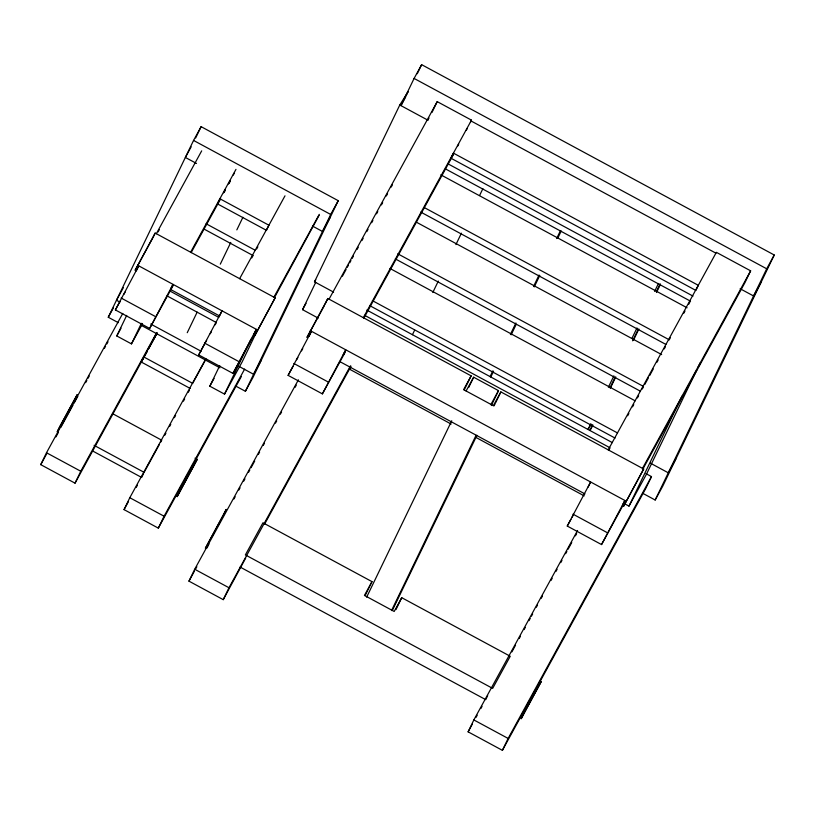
<?xml version="1.0" encoding="UTF-8"?>
<svg xmlns="http://www.w3.org/2000/svg" width="815" height="815" viewBox="0 0 815 815"><rect width="100%" height="100%" fill="white"/><g stroke="black" fill="none" stroke-linecap="round" stroke-linejoin="round"><path stroke-width="1.22" d="M118.307 322.679L108.273 317.259L193.562 140.435L201.111 126.661L338.235 200.684L252.945 377.508L245.397 391.281L235.372 385.872M195.641 137.99L201.111 126.661M147.138 351.459L75.031 483.163L40.75 464.652L46.496 452.753L122.77 313.418M173.463 284.965L149.665 328.435L115.384 309.934L138.723 265.873L136.268 270.977M275.144 297.832L255.085 335.087L275.144 297.832L155.166 233.07L135.096 270.325L152.7 238.163M153.2 237.145L155.166 233.07M142.401 323.932L131.47 343.889L116.779 335.963L126.692 315.395M131.47 343.889L141.392 323.321M142.513 323.474L141.525 325.511L219.887 367.82M75.031 483.163L80.777 471.253L156.439 333.04M149.665 328.435L173.004 284.384L170.549 289.478L172.974 285.046M190.211 388.46L141.239 362.023L157.061 332.53M217.513 203.903L219.969 198.799L268.94 225.235L266.485 230.339L217.513 203.903L220.549 198.361M187.246 332.703L197.159 312.135M220.305 264.152L230.777 242.442M236.839 229.871L242.901 217.299M241.332 376.54L158.334 528.13L124.053 509.62L129.799 497.721L205.462 359.507M254.932 333.284L232.968 373.402L198.687 354.902L222.026 310.841L219.571 315.945L170.651 289.508M143.623 473.383L141.657 477.468L92.737 451.031M254.8 335.688L242.126 361.962L224.522 394.124L209.822 386.188L219.744 365.619M158.334 528.13L164.08 516.221L244.632 369.093M232.968 373.402L256.307 329.352L253.852 334.456M224.522 394.124L250.969 339.274M197.24 459.354L177.171 496.61L197.24 459.354L195.019 458.152M319.093 215.323L274.461 297.607M245.397 391.281L330.686 214.457L338.235 200.684M333.59 292.127L314.498 281.827L399.788 105.003L408.111 91.637L405.911 96.201M318.237 318.125L302.559 309.669L315.68 282.459M642.862 493.37L655.168 500.013L662.717 486.229L774.25 255.003L421.64 64.66L414.091 78.434L400.97 105.644L405.615 97.158M417.27 73.727L421.64 64.66M245.743 557.959L223.249 599.657L188.968 581.146L194.704 569.247L298.402 379.831M344.959 352.651L322.394 393.879L288.113 375.379L311.452 331.318L308.997 336.422M464.244 389.886L471.141 375.858L327.834 298.504L306.96 337.43L324.553 305.299M207.061 547.975L209.027 543.89M223.493 515.039L226.234 509.375L205.36 548.301L222.953 516.17M325.103 304.168L327.834 298.504M431.981 112.45L437.207 101.631L471.488 120.141L470.438 122.301M223.249 599.657L228.984 587.747L350.379 366.027M322.394 393.879L345.733 349.818L343.278 354.922L345.102 351.601M451.011 158.242L453.466 153.149L698.333 285.332L695.878 290.435L451.011 158.242L453.385 153.913M451.153 424.045L349.401 369.124L350.878 366.057M412.451 334.7L414.652 330.136M432.806 292.493L438.307 281.083M455.921 244.582L461.422 233.172M479.577 195.518L482.888 188.672M371.997 581.635L364.458 595.419L394.185 611.464L401.724 597.68L510.241 656.269L492.657 688.39L245.376 554.913L262.97 522.782L371.997 581.635L365.1 595.653M366.648 597.171L451.734 420.774M468.676 387.522L473.647 377.213L498.505 390.63L491.323 405.524M490.07 376.601L492.82 370.896M510.424 334.384L515.926 322.985M533.54 286.473L539.041 275.062M556.645 238.561L560.496 230.574M490.803 376.999L493.554 371.294M511.168 334.792L516.119 324.523M534.273 286.88L539.785 275.47M557.939 237.817L561.24 230.981M391.516 610.588L476.041 435.342M476.958 435.302L392.372 610.384M395.988 609.589L401.724 597.68M495.652 402.732L500.868 391.913L643.677 469.002L623.618 506.227L643.677 469.002M590.763 423.769L588.012 429.474L591.211 424.33M608.367 387.257L613.878 375.858M632.033 338.205L636.984 327.946M654.598 291.434L658.449 283.447M610.089 387.594L615.04 377.325M632.644 340.813L638.155 329.413M656.309 291.76L660.16 283.773M592.688 424.809L589.938 430.514L592.841 425.206M610.292 388.297L615.794 376.897M633.408 340.385L638.909 328.985M656.513 292.473L660.364 284.486M624.718 502.234L601.541 544.573L567.26 526.062L590.6 482.011L588.145 487.105M645.959 473.617L651.491 476.602L645.745 488.511L502.397 750.34L468.116 731.839L473.851 719.94L577.56 530.524M485.72 699.688L487.686 695.602M601.541 544.573L624.881 500.512L622.426 505.616L624.85 501.184M502.397 750.34L508.132 738.441L651.491 476.602M624.789 503.853L628.986 506.115L682.094 396.019M696.937 369.592L646.59 473.963L628.986 506.115M698.037 367.3L700.248 362.716M608.214 449.849L716.354 252.324L750.635 270.835L744.89 282.734L642.414 469.919M655.168 500.013L766.701 268.787L774.25 255.003M191.168 146.843L185.362 157.438L196.517 163.458M123.442 287.532L116.474 300.256L119.815 302.059M108.273 317.259L113.499 307.724M156.327 233.722L201.692 150.857M115.384 309.934L120.263 301.01M123.921 294.327L125.143 292.096M158.1 231.908L159.312 229.677M60.819 427.396L72.953 405.218M74.175 402.997L77.812 396.345M40.75 464.652L46.822 453.568M55.929 436.932L58.354 432.5M85.636 382.663L86.848 380.452M88.061 378.241L89.263 376.031M104.391 348.413L105.593 346.202M106.806 343.991L108.018 341.791M116.779 335.963L121.028 328.201M190.608 252.222L235.973 169.367M223.575 192.819L225.398 189.488M228.434 183.946L230.258 180.614M233.294 175.072L234.506 172.851M191.158 252.64L220.447 199.135M224.115 192.452L225.327 190.221M228.995 183.538L230.217 181.307M141.239 362.023L147.311 350.939M148.524 348.718L157.02 333.192M148.951 348.137L156.816 333.773M239.63 278.689L284.995 195.824M198.687 354.902L206.613 340.415M210.28 333.722L211.493 331.491M215.16 324.808L216.383 322.577L167.095 295.916M251.774 257.927L252.996 255.696M256.654 249.013L257.876 246.782M206.032 358.967L192.676 383.356L143.705 356.919M144.123 472.364L159.292 444.644M160.504 442.423L161.727 440.212L112.806 413.776M124.053 509.62L128.301 501.857M136.197 487.441L137.409 485.231M164.712 435.363L165.914 433.152M169.551 426.53L170.753 424.32M174.379 417.688L175.592 415.477M183.457 401.123L184.669 398.912M188.296 392.28L189.508 390.069M209.822 386.188L214.08 378.425M273.911 297.19L319.276 214.335M330.034 217.687L322.485 231.46L312.461 226.05M261.146 360.505L253.597 374.279L239.111 366.455M302.559 309.669L306.043 303.302M329.056 299.166L437.207 101.631M288.113 375.379L292.993 366.465M296.65 359.772L297.872 357.551M301.53 350.858L302.752 348.637M342.402 276.214L346.059 269.521M347.282 267.3L348.504 265.069M349.716 262.838L350.939 260.606M352.162 258.386L353.384 256.154M357.041 249.472L358.264 247.24M361.921 240.557L363.144 238.326M366.801 231.643L368.023 229.412M371.681 222.729L372.903 220.498M376.561 213.815L377.783 211.584M381.44 204.901L382.663 202.67M386.32 195.987L387.543 193.756M391.2 187.073L392.423 184.842M427.804 120.223L429.026 117.992M188.968 581.146L194.428 571.172M195.641 568.952L196.853 566.731M233.946 498.984L235.168 496.753M238.836 490.049L240.058 487.818M243.726 481.125L244.948 478.894M248.616 472.201L249.838 469.97M251.061 467.728L254.718 461.035M258.386 454.342L259.608 452.111M263.276 445.418L264.498 443.177M275.501 423.097L276.713 420.866M280.38 414.163L281.603 411.932M295.05 387.38L296.273 385.149M363.337 317.667L471.488 120.141M457.541 146.313L458.702 144.184M466.282 130.349L467.443 128.22M363.867 318.115L453.548 154.33M349.401 369.124L350.593 366.954M264.569 524.177L350.715 366.832M471.141 375.858L463.603 389.641L493.33 405.687L500.868 391.913M466.099 390.996L473.647 377.213M490.966 404.413L498.505 390.63M493.971 405.931L495.133 403.812M567.26 526.062L570.918 519.379M572.14 517.148L573.363 514.927M608.744 450.298L609.956 448.067M627.652 415.762L628.874 413.531M632.532 406.848L633.754 404.617M637.411 397.934L638.634 395.703M642.291 389.02L643.514 386.789M644.726 384.558L648.394 377.875M649.606 375.644L653.273 368.961M656.931 362.278L658.153 360.047M664.256 348.912L665.468 346.681M669.135 339.998L670.348 337.767M683.775 313.255L684.987 311.024M688.655 304.341L689.867 302.11M468.116 731.839L472.364 724.077M476.001 717.424L477.223 715.203M480.86 708.551L482.072 706.34M511.881 651.908L515.538 645.205M519.206 638.512L520.428 636.281M524.096 629.587L525.318 627.356M528.986 620.653L530.208 618.422M531.431 616.191L532.653 613.96M536.321 607.267L537.533 605.036M541.201 598.332L542.423 596.101M550.981 580.484L552.203 578.253M555.871 571.549L557.093 569.318M560.751 562.625L561.973 560.394M565.641 553.701L566.863 551.47M568.086 549.239L571.753 542.535M575.421 535.842L576.643 533.611M642.495 468.36L750.635 270.835M761.129 282.204L753.58 295.988L740.152 288.734M675.839 459.028L668.29 472.812L650.38 463.144M314.498 281.827L315.782 279.769M414.091 78.434L766.701 268.787M471.07 120.987L715.947 253.18M399.788 105.003L427.834 120.141M447.832 163.754L692.984 296.089M445.377 168.858L690.519 301.193M440.803 174.828L687.076 307.775M424.32 207.591L668.351 339.325M420.744 212.083L665.886 344.419M416.516 222.261L661.668 354.596M193.562 140.435L330.686 214.457M397.791 253.811L642.943 386.147M395.336 258.905L640.478 391.241M389.988 268.471L635.14 400.817M372.384 300.633L617.536 432.969M369.929 305.727L615.07 438.073M366.811 310.067L612.32 442.596M206.124 223.768L255.38 250.358M364.58 315.303L609.732 447.639M203.658 228.872L252.915 255.462M310.24 330.635L626.083 501.123M339.906 361.646L584.946 493.921M475.746 437.329L584.212 495.877M137.562 265.221L257.54 329.994M169.551 290.823L218.807 317.412M293.848 363.47L328.129 381.98M572.996 514.163L607.277 532.674M121.119 298.035L155.4 316.536M204.422 343.003L238.703 361.503M150.704 324.044L201.081 351.234M94.092 445.336L144.082 472.323M46.496 452.753L80.777 471.253M129.799 497.721L164.08 516.221M240.079 567.046L485.353 699.453M194.704 569.247L228.984 587.747M473.851 719.94L508.132 738.441M59.648 426.744L57.193 431.838L77.252 394.582L59.648 426.744M523.658 713.706L521.192 718.799L541.252 681.574L523.658 713.706"/></g></svg>
